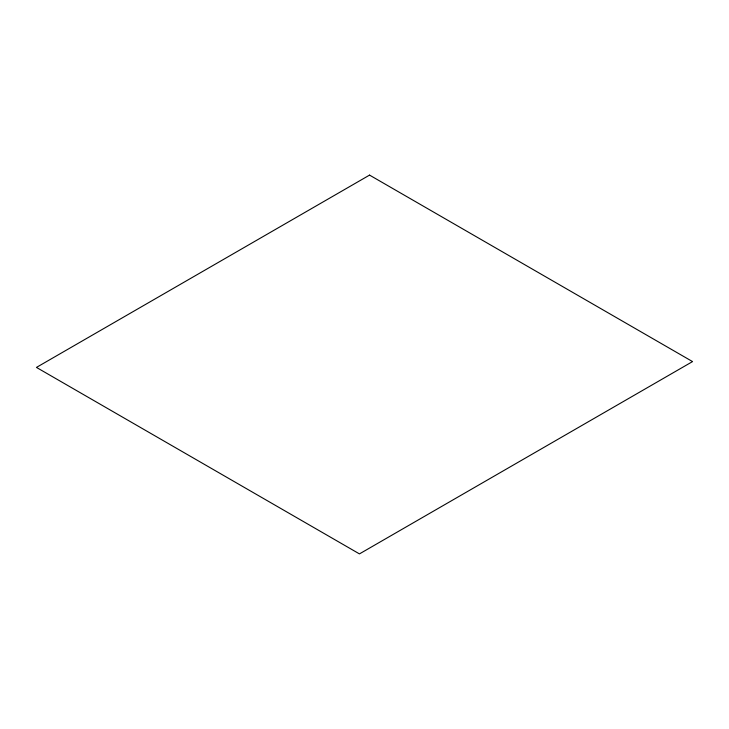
<?xml version="1.0" encoding="UTF-8"?>
<svg xmlns="http://www.w3.org/2000/svg" width="729" height="729" viewBox="0 0 729 729"><rect width="100%" height="100%" fill="white"/><g stroke="black" fill="none" stroke-linecap="round" stroke-linejoin="round"><path stroke-width="1.09" d="M369.548 175.106L36.45 367.416L359.452 553.894L692.55 361.584L369.548 175.106"/></g></svg>
